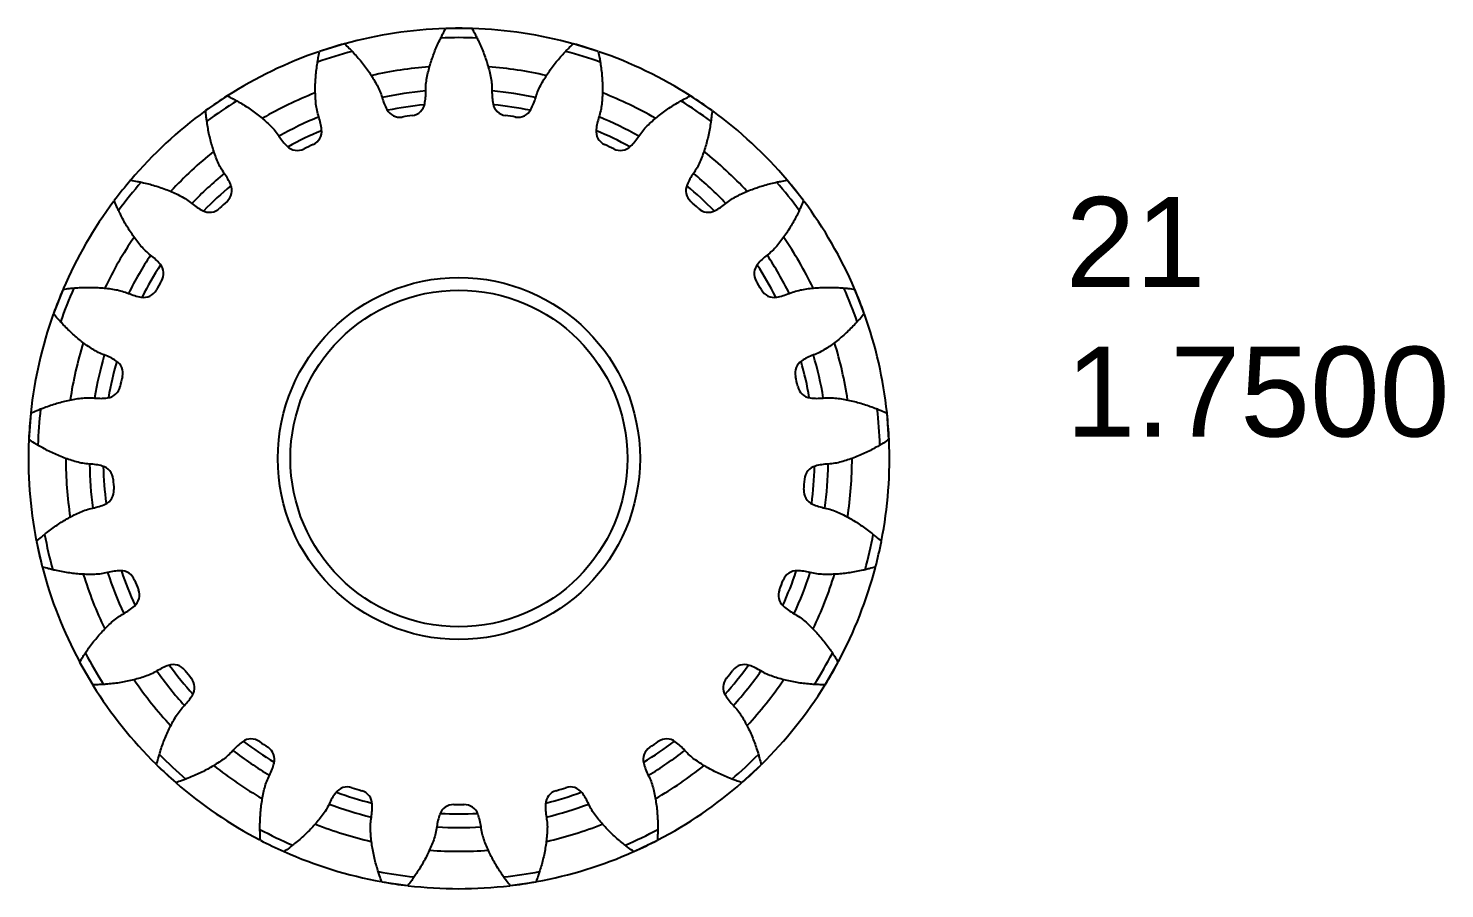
# Model space of a CAD drawing. Header units: inches. Extents: x 0.9 to 97.5, y -1.2 to 16.7.
# Drawn here: x 7.051 to 10.204, y 7.56 to 9.477 of the extents above; entities that cross this region are included whole.
import ezdxf

# ---------------------------------------------------------------- set-up
doc = ezdxf.new("R2010")
doc.units = ezdxf.units.IN
doc.header["$MEASUREMENT"] = 0
doc.styles.get("Standard").update_dxf_attribs({"font": 'arial.ttf'})

msp = doc.modelspace()

# ---------------------------------------------------------------- linework, layer by layer
at = {"color": 7, "linetype": 'Continuous'}
for p, q in [((8.0385, 9.4763), (7.9802, 9.4763)), ((7.7549, 9.4423), (7.6991, 9.4251)), ((8.3196, 9.4251), (8.2638, 9.4423)), ((7.4939, 9.3263), (7.4456, 9.2934)), ((8.5731, 9.2934), (8.5248, 9.3263)), ((8.7765, 9.0928), (8.7401, 9.1385)), ((7.1283, 8.8955), (7.107, 8.8412)), ((8.9117, 8.8412), (8.8904, 8.8955)), ((7.0563, 8.6191), (7.052, 8.5609)), ((8.9667, 8.5609), (8.9624, 8.6191)), ((7.069, 8.3337), (7.082, 8.2768)), ((7.1652, 8.0647), (7.1944, 8.0142)), ((8.8243, 8.0142), (8.8535, 8.0647)), ((7.3364, 7.8361), (7.3792, 7.7964)), ((8.6395, 7.7964), (8.6823, 7.8361)), ((8.3987, 7.6427), (8.4513, 7.668)), ((7.8377, 7.5756), (7.8954, 7.5669)), ((8.1233, 7.5669), (8.181, 7.5756))]:
    msp.add_line(p, q, dxfattribs=at)
for radius in [0.4031, 0.375]:
    msp.add_circle((8.0094, 8.5184), radius, dxfattribs=at)
at = {"color": 40, "linetype": 'Continuous'}
for radius, start, end in [(0.9583, 91.8079, 105.3576), (0.9583, 74.6424, 88.192), (0.9583, 108.9658, 122.5402), (0.9583, 57.4598, 71.0341), (0.875, 94.3301, 102.8129), (0.875, 77.1878, 85.6706), (0.875, 111.4686, 119.9593), (0.8222, 95.1486, 101.9943), (0.8222, 78.0058, 84.8514), (0.875, 60.0413, 68.532), (0.7917, 95.5909, 101.552), (0.7917, 78.448, 84.4091), (0.9583, 126.1166, 139.662), (0.8222, 112.2915, 119.1372), (0.8222, 60.8629, 67.7086), (0.9583, 40.3379, 53.8834), (0.7917, 112.7338, 118.6948), (0.7917, 61.3052, 67.2662), (0.875, 128.6036, 137.1102), (0.875, 42.8903, 51.397), (0.8222, 129.4344, 136.28), (0.8222, 43.7201, 50.5657), (0.7917, 129.8766, 135.8377), (0.7917, 44.1623, 50.1234), (0.9583, 143.2607, 156.7813), (0.9583, 23.2187, 36.7393), (0.875, 145.7355, 154.266), (0.875, 25.7345, 34.265), (0.8222, 146.5772, 153.4229), (0.8222, 26.5772, 33.4229), (0.7917, 147.0195, 152.9805), (0.7917, 27.0195, 32.9805), (0.9583, 160.3985, 173.9054), (0.9583, 6.0946, 19.6014), (0.875, 162.8646, 171.427), (0.875, 8.5733, 17.1358), (0.8222, 163.7201, 170.5657), (0.7917, 164.1623, 170.1234), (0.7917, 9.8766, 15.8377), (0.8222, 9.4344, 16.28), (0.9583, 177.5306, 191.0347), (0.9583, 348.9653, 2.4694), (0.875, 180, 188.5721), (0.875, 351.4281, 0), (0.8222, 180.8629, 187.7086), (0.7917, 181.3052, 187.2662), (0.7917, 352.7338, 358.6948), (0.8222, 352.2915, 359.1372), (0.9583, 194.6573, 208.1696), (0.875, 197.1546, 205.7001), (0.8222, 198.0058, 204.8514), (0.7917, 198.448, 204.4091), (0.7917, 335.5909, 341.552), (0.8222, 335.1486, 341.9943), (0.875, 334.3004, 342.8458), (0.9583, 331.8304, 345.3427), (0.8222, 215.1486, 221.9943), (0.7917, 215.5909, 221.552), (0.7917, 318.448, 324.4091), (0.8222, 318.0058, 324.8514), (0.9583, 211.779, 225.3105), (0.875, 214.313, 222.8306), (0.875, 317.1699, 325.6875), (0.9583, 314.6894, 328.2211), (0.7917, 232.7338, 238.6948), (0.7917, 301.3052, 307.2662), (0.8222, 232.2915, 239.1372), (0.8222, 300.8629, 307.7086), (0.875, 231.4664, 239.9641), (0.875, 300.0365, 308.5342), (0.9583, 228.8883, 242.4579), (0.9583, 297.5421, 311.1117), (0.7917, 249.8766, 255.8377), (0.7917, 284.1623, 290.1234), (0.8222, 249.4344, 256.28), (0.7917, 267.0195, 272.9805), (0.8222, 283.7201, 290.5657), (0.875, 248.6151, 257.1009), (0.8222, 266.5772, 273.4229), (0.875, 282.8998, 291.3855), (0.9583, 246.0565, 259.6122), (0.875, 265.7594, 274.2412), (0.9583, 280.3878, 293.9435), (0.9583, 263.2261, 276.7738)]:
    msp.add_arc((8.0094, 8.5184), radius, start, end, dxfattribs=at)
at = {"color": 7, "linetype": 'Continuous'}
for centre, radius, start, end in [((8.0094, 8.5184), 0.9583, 88.2545, 91.7455), ((8.0094, 8.5184), 0.9583, 105.3974, 108.8883), ((8.0094, 8.5184), 0.9375, 87.5315, 92.4685), ((8.0094, 8.5184), 0.9583, 71.1117, 74.6026), ((8.0094, 8.5184), 0.9375, 104.6743, 109.6114), ((8.0094, 8.5184), 0.9375, 70.3886, 75.3257), ((8.0094, 8.5184), 0.9583, 122.5402, 126.0312), ((8.0094, 8.5184), 0.9375, 121.8172, 126.7543), ((7.9014, 9.3146), 0.0325, 277.7238, 349.3042), ((8.1173, 9.3146), 0.0325, 190.6958, 262.2762), ((8.0094, 8.5184), 0.9375, 53.2457, 58.1828), ((8.0094, 8.5184), 0.9583, 53.9688, 57.4598), ((7.8779, 9.3111), 0.0325, 207.8386, 279.4191), ((8.0094, 8.5184), 0.771, 97.7238, 99.4191), ((8.0094, 8.5184), 0.771, 80.5809, 82.2762), ((8.1408, 9.3111), 0.0325, 260.5809, 332.1614), ((7.6715, 9.2474), 0.0325, 294.8666, 6.4471), ((8.3472, 9.2474), 0.0325, 173.5529, 245.1334), ((7.6501, 9.2371), 0.0325, 224.9815, 296.562), ((8.0094, 8.5184), 0.771, 114.8666, 116.562), ((8.0094, 8.5184), 0.771, 63.438, 65.1334), ((8.3686, 9.2371), 0.0325, 243.438, 315.0185), ((8.0094, 8.5184), 0.9583, 139.6831, 143.174), ((8.0094, 8.5184), 0.9375, 138.96, 143.8971), ((7.4716, 9.1154), 0.0325, 312.0095, 23.5899), ((8.5471, 9.1154), 0.0325, 156.4101, 227.9905), ((8.0094, 8.5184), 0.9375, 36.1029, 41.04), ((8.0094, 8.5184), 0.9583, 36.826, 40.3169), ((8.0094, 8.5184), 0.771, 132.0095, 133.7048), ((8.0094, 8.5184), 0.771, 46.2952, 47.9905), ((7.4542, 9.0993), 0.0325, 242.1244, 313.7048), ((8.5645, 9.0993), 0.0325, 226.2952, 297.8756), ((7.3195, 8.9304), 0.0325, 329.1523, 40.7328), ((8.6992, 8.9304), 0.0325, 139.2672, 210.8477), ((8.0094, 8.5184), 0.9583, 156.826, 160.3169), ((8.0094, 8.5184), 0.9375, 156.1029, 161.04), ((7.3076, 8.9098), 0.0325, 259.2672, 330.8477), ((8.0094, 8.5184), 0.771, 149.1523, 150.8477), ((8.0094, 8.5184), 0.771, 29.1523, 30.8477), ((8.7111, 8.9098), 0.0325, 209.1523, 280.7328), ((8.0094, 8.5184), 0.9375, 18.96, 23.8971), ((8.0094, 8.5184), 0.9583, 19.6831, 23.174), ((7.2287, 8.7088), 0.0325, 346.2952, 57.8756), ((8.79, 8.7088), 0.0325, 122.1244, 193.7048), ((8.0094, 8.5184), 0.771, 166.2952, 167.9905), ((8.0094, 8.5184), 0.771, 12.0095, 13.7048), ((7.2234, 8.6856), 0.0325, 276.4101, 347.9905), ((8.7953, 8.6856), 0.0325, 192.0095, 263.5899), ((8.0094, 8.5184), 0.9583, 173.9688, 177.4598), ((8.0094, 8.5184), 0.9375, 173.2457, 178.1828), ((8.0094, 8.5184), 0.9375, 1.8172, 6.7543), ((8.0094, 8.5184), 0.9583, 2.5402, 6.0312), ((7.2073, 8.4702), 0.0325, 3.438, 75.0185), ((8.8114, 8.4702), 0.0325, 104.9815, 176.562), ((7.2091, 8.4465), 0.0325, 293.5529, 5.1334), ((8.0094, 8.5184), 0.771, 183.438, 185.1334), ((8.8096, 8.4465), 0.0325, 174.8666, 246.4471), ((8.0094, 8.5184), 0.771, 354.8666, 356.562), ((8.0094, 8.5184), 0.9583, 191.1117, 194.6026), ((8.0094, 8.5184), 0.9375, 190.3886, 195.3257), ((8.0094, 8.5184), 0.9375, 344.6743, 349.6114), ((8.0094, 8.5184), 0.9583, 345.3974, 348.8883), ((7.2571, 8.2359), 0.0325, 20.5809, 92.1614), ((8.7616, 8.2359), 0.0325, 87.8386, 159.4191), ((8.0094, 8.5184), 0.771, 200.5809, 202.2762), ((8.0094, 8.5184), 0.771, 337.7238, 339.4191), ((7.2658, 8.2138), 0.0325, 310.6958, 22.2762), ((8.7529, 8.2138), 0.0325, 157.7238, 229.3042), ((8.0094, 8.5184), 0.9375, 207.5315, 212.4685), ((8.0094, 8.5184), 0.9375, 327.5315, 332.4685), ((8.0094, 8.5184), 0.9583, 208.2545, 211.7455), ((7.3738, 8.0268), 0.0325, 37.7238, 109.3042), ((8.0094, 8.5184), 0.771, 217.7238, 219.4191), ((8.0094, 8.5184), 0.771, 320.5809, 322.2762), ((8.6449, 8.0268), 0.0325, 70.6958, 142.2762), ((8.0094, 8.5184), 0.9583, 328.2545, 331.7455), ((7.3886, 8.0082), 0.0325, 327.8386, 39.4191), ((8.6301, 8.0082), 0.0325, 140.5809, 212.1614), ((7.547, 7.8613), 0.0325, 54.8666, 126.4471), ((8.0094, 8.5184), 0.771, 234.8666, 236.562), ((8.0094, 8.5184), 0.771, 303.438, 305.1334), ((8.4718, 7.8613), 0.0325, 53.5529, 125.1334), ((8.0094, 8.5184), 0.9375, 224.6743, 229.6114), ((7.5666, 7.8479), 0.0325, 344.9815, 56.562), ((8.4521, 7.8479), 0.0325, 123.438, 195.0185), ((8.0094, 8.5184), 0.9375, 310.3886, 315.3257), ((8.0094, 8.5184), 0.9583, 225.3974, 228.8883), ((8.0094, 8.5184), 0.9583, 311.1117, 314.6026), ((7.7612, 7.7542), 0.0325, 72.0095, 143.5899), ((8.2575, 7.7542), 0.0325, 36.4101, 107.9905), ((8.0094, 8.5184), 0.771, 252.0095, 253.7048), ((7.7839, 7.7472), 0.0325, 2.1244, 73.7048), ((8.2348, 7.7472), 0.0325, 106.2952, 177.8756), ((8.0094, 8.5184), 0.771, 286.2952, 287.9905), ((7.9975, 7.715), 0.0325, 89.1523, 160.7328), ((8.0094, 8.5184), 0.771, 269.1523, 270.8477), ((8.0212, 7.715), 0.0325, 19.2672, 90.8477), ((8.0094, 8.5184), 0.9375, 241.8172, 246.7543), ((8.0094, 8.5184), 0.9583, 242.5402, 246.0312), ((8.0094, 8.5184), 0.9375, 293.2457, 298.1828), ((8.0094, 8.5184), 0.9583, 293.9688, 297.4598), ((8.0094, 8.5184), 0.9375, 258.96, 263.8971), ((8.0094, 8.5184), 0.9375, 276.1029, 281.04), ((8.0094, 8.5184), 0.9583, 259.6831, 263.174), ((8.0094, 8.5184), 0.9583, 276.826, 280.3169)]:
    msp.add_arc(centre, radius, start, end, dxfattribs=at)
for points, start_tangent, end_tangent in [([(7.969, 9.455), (7.9732, 9.4633), (7.9802, 9.4763)], (0.005328, 0.010766), (0.005845, 0.010494)), ([(8.0385, 9.4763), (8.0455, 9.4633), (8.0497, 9.455)], (0.005845, -0.010494), (0.005328, -0.010766)), ([(7.7549, 9.4423), (7.7654, 9.432), (7.7719, 9.4253)], (0.008679, -0.008305), (0.008265, -0.008718)), ([(7.9333, 9.3086), (7.9352, 9.3226), (7.9357, 9.3373), (7.9361, 9.352), (7.9382, 9.3666), (7.9414, 9.381), (7.9453, 9.3952), (7.9498, 9.4093), (7.9548, 9.4231), (7.9604, 9.4367), (7.9666, 9.4501), (7.969, 9.455)], (0.014137, 0.074851), (0.033759, 0.068214)), ([(8.0497, 9.455), (8.0521, 9.4501), (8.0583, 9.4367), (8.0639, 9.4231), (8.0689, 9.4093), (8.0734, 9.3952), (8.0773, 9.381), (8.0805, 9.3666), (8.0826, 9.352), (8.083, 9.3373), (8.0835, 9.3226), (8.0854, 9.3086)], (0.033759, -0.068214), (0.014137, -0.074851)), ([(8.2468, 9.4253), (8.2533, 9.432), (8.2638, 9.4423)], (0.008265, 0.008718), (0.008679, 0.008305)), ([(7.7038, 9.2511), (7.7015, 9.265), (7.6976, 9.2792), (7.6937, 9.2934), (7.6913, 9.308), (7.6902, 9.3227), (7.6897, 9.3374), (7.6898, 9.3521), (7.6906, 9.3668), (7.6919, 9.3815), (7.6939, 9.3961), (7.6947, 9.4015)], (-0.008553, 0.075692), (0.012153, 0.075134)), ([(7.6947, 9.4015), (7.6963, 9.4107), (7.6991, 9.4251)], (0.001918, 0.011859), (0.002492, 0.011751)), ([(7.7719, 9.4253), (7.7756, 9.4213), (7.7854, 9.4104), (7.7948, 9.399), (7.8037, 9.3873), (7.8121, 9.3752), (7.82, 9.3627), (7.8273, 9.3499), (7.8336, 9.3366), (7.8384, 9.3227), (7.8431, 9.3087), (7.8491, 9.2959)], (0.052365, -0.055233), (0.035572, -0.067358)), ([(8.1696, 9.2959), (8.1756, 9.3087), (8.1803, 9.3227), (8.1851, 9.3366), (8.1914, 9.3499), (8.1987, 9.3627), (8.2066, 9.3752), (8.215, 9.3873), (8.2239, 9.399), (8.2333, 9.4104), (8.2431, 9.4213), (8.2468, 9.4253)], (0.035572, 0.067358), (0.052365, 0.055233)), ([(8.324, 9.4015), (8.3248, 9.3961), (8.3268, 9.3815), (8.3281, 9.3668), (8.3289, 9.3521), (8.329, 9.3374), (8.3285, 9.3227), (8.3274, 9.308), (8.325, 9.2934), (8.3211, 9.2792), (8.3172, 9.265), (8.3149, 9.2511)], (0.012153, -0.075134), (-0.008553, -0.075692)), ([(8.3196, 9.4251), (8.3224, 9.4107), (8.324, 9.4015)], (0.002492, -0.011751), (0.001918, -0.011859)), ([(7.4939, 9.3263), (7.507, 9.3195), (7.5151, 9.315)], (0.010741, -0.005378), (0.010467, -0.005894)), ([(7.5151, 9.315), (7.5198, 9.3123), (7.5324, 9.3047), (7.5448, 9.2966), (7.5567, 9.288), (7.5683, 9.279), (7.5795, 9.2694), (7.5903, 9.2593), (7.6002, 9.2484), (7.6089, 9.2365), (7.6176, 9.2246), (7.6271, 9.2141)], (0.066319, -0.037344), (0.053846, -0.053881)), ([(8.3916, 9.2141), (8.4011, 9.2246), (8.4098, 9.2365), (8.4185, 9.2484), (8.4284, 9.2593), (8.4392, 9.2694), (8.4504, 9.279), (8.462, 9.288), (8.4739, 9.2966), (8.4863, 9.3047), (8.4989, 9.3123), (8.5036, 9.315)], (0.053846, 0.053881), (0.066319, 0.037344)), ([(8.5036, 9.315), (8.5117, 9.3195), (8.5248, 9.3263)], (0.010467, 0.005894), (0.010741, 0.005378)), ([(7.4484, 9.2695), (7.4472, 9.2787), (7.4456, 9.2934)], (-0.001662, 0.011897), (-0.001082, 0.011963)), ([(7.5014, 9.1284), (7.4951, 9.1411), (7.4872, 9.1535), (7.4792, 9.1659), (7.4727, 9.1792), (7.4673, 9.1929), (7.4625, 9.2068), (7.4583, 9.2209), (7.4547, 9.2352), (7.4516, 9.2496), (7.4492, 9.2641), (7.4484, 9.2695)], (-0.030484, 0.069809), (-0.010533, 0.075378)), ([(8.5703, 9.2695), (8.5695, 9.2641), (8.5671, 9.2496), (8.564, 9.2352), (8.5604, 9.2209), (8.5562, 9.2068), (8.5514, 9.1929), (8.546, 9.1792), (8.5395, 9.1659), (8.5315, 9.1535), (8.5236, 9.1411), (8.5173, 9.1284)], (-0.010533, -0.075378), (-0.030484, -0.069809)), ([(8.5731, 9.2934), (8.5715, 9.2787), (8.5703, 9.2695)], (-0.001082, -0.011963), (-0.001662, -0.011897)), ([(7.2786, 9.1385), (7.2931, 9.1358), (7.3022, 9.1339)], (0.011849, -0.001973), (0.01174, -0.002547)), ([(7.3022, 9.1339), (7.3076, 9.1328), (7.3219, 9.1292), (7.336, 9.1251), (7.35, 9.1204), (7.3638, 9.1152), (7.3773, 9.1093), (7.3905, 9.1029), (7.4032, 9.0954), (7.415, 9.0866), (7.4268, 9.0777), (7.439, 9.0705)], (0.07438, -0.016137), (0.067335, -0.035616)), ([(8.5797, 9.0705), (8.5919, 9.0777), (8.6037, 9.0866), (8.6155, 9.0954), (8.6282, 9.1029), (8.6414, 9.1093), (8.6549, 9.1152), (8.6687, 9.1204), (8.6827, 9.1251), (8.6968, 9.1292), (8.7111, 9.1328), (8.7165, 9.1339)], (0.067335, 0.035616), (0.07438, 0.016137)), ([(8.7165, 9.1339), (8.7256, 9.1358), (8.7401, 9.1385)], (0.01174, 0.002547), (0.011849, 0.001973)), ([(7.2519, 9.0708), (7.248, 9.0793), (7.2422, 9.0928)], (-0.005095, 0.010879), (-0.00456, 0.011113)), ([(8.7765, 9.0928), (8.7707, 9.0793), (8.7668, 9.0708)], (-0.00456, -0.011113), (-0.005095, -0.010879)), ([(7.3441, 8.9516), (7.3344, 8.9619), (7.3232, 8.9714), (7.3119, 8.9809), (7.3018, 8.9916), (7.2926, 9.0031), (7.2839, 9.015), (7.2757, 9.0273), (7.268, 9.0398), (7.2609, 9.0527), (7.2542, 9.0659), (7.2519, 9.0708)], (-0.049706, 0.057722), (-0.032283, 0.068924)), ([(8.7668, 9.0708), (8.7645, 9.0659), (8.7578, 9.0527), (8.7507, 9.0398), (8.743, 9.0273), (8.7348, 9.015), (8.7261, 9.0031), (8.7169, 8.9916), (8.7068, 8.9809), (8.6955, 8.9714), (8.6843, 8.9619), (8.6746, 8.9516)], (-0.032283, -0.068924), (-0.049706, -0.057722)), ([(7.1283, 8.8955), (7.143, 8.8973), (7.1522, 8.8982)], (0.011904, 0.001607), (0.011969, 0.001027)), ([(7.1522, 8.8982), (7.1576, 8.8986), (7.1724, 8.8994), (7.1871, 8.8997), (7.2018, 8.8993), (7.2165, 8.8984), (7.2312, 8.8968), (7.2457, 8.8945), (7.2601, 8.8911), (7.2739, 8.8862), (7.2878, 8.8812), (7.3016, 8.8779)], (0.075832, 0.006504), (0.074842, -0.014186)), ([(8.7171, 8.8779), (8.7309, 8.8812), (8.7448, 8.8862), (8.7586, 8.8911), (8.773, 8.8945), (8.7875, 8.8968), (8.8022, 8.8984), (8.8169, 8.8993), (8.8316, 8.8997), (8.8463, 8.8994), (8.8611, 8.8986), (8.8665, 8.8982)], (0.074842, 0.014186), (0.075832, -0.006504)), ([(8.8665, 8.8982), (8.8757, 8.8973), (8.8904, 8.8955)], (0.011969, -0.001027), (0.011904, -0.001607)), ([(7.1227, 8.823), (7.1165, 8.8299), (7.107, 8.8412)], (-0.008076, 0.008893), (-0.007633, 0.009275)), ([(8.9117, 8.8412), (8.9022, 8.8299), (8.896, 8.823)], (-0.007633, -0.009275), (-0.008076, -0.008893)), ([(7.246, 8.7363), (7.2337, 8.7432), (7.2201, 8.749), (7.2066, 8.7548), (7.1938, 8.7621), (7.1816, 8.7703), (7.1697, 8.7791), (7.1583, 8.7884), (7.1473, 8.7982), (7.1366, 8.8084), (7.1264, 8.819), (7.1227, 8.823)], (-0.064512, 0.040506), (-0.051165, 0.056347)), ([(8.896, 8.823), (8.8923, 8.819), (8.8821, 8.8084), (8.8714, 8.7982), (8.8604, 8.7884), (8.849, 8.7791), (8.8371, 8.7703), (8.8249, 8.7621), (8.8121, 8.7548), (8.7986, 8.749), (8.785, 8.7432), (8.7727, 8.7363)], (-0.051165, -0.056347), (-0.064512, -0.040506)), ([(7.0784, 8.6287), (7.0834, 8.6307), (7.0972, 8.6358), (7.1112, 8.6404), (7.1254, 8.6444), (7.1398, 8.6478), (7.1542, 8.6506), (7.1688, 8.6527), (7.1835, 8.6537), (7.1982, 8.653), (7.2129, 8.6524), (7.2271, 8.6533)], (0.070546, 0.028567), (0.075698, 0.008504)), ([(8.7916, 8.6533), (8.8058, 8.6524), (8.8205, 8.653), (8.8352, 8.6537), (8.8499, 8.6527), (8.8645, 8.6506), (8.8789, 8.6478), (8.8933, 8.6444), (8.9075, 8.6404), (8.9215, 8.6358), (8.9353, 8.6307), (8.9403, 8.6287)], (0.075698, -0.008504), (0.070546, -0.028567)), ([(7.0563, 8.6191), (7.0698, 8.6251), (7.0784, 8.6287)], (0.010902, 0.005045), (0.011135, 0.004509)), ([(8.9403, 8.6287), (8.9489, 8.6251), (8.9624, 8.6191)], (0.011135, -0.004509), (0.010902, -0.005045)), ([(7.0723, 8.5481), (7.0644, 8.5529), (7.052, 8.5609)], (-0.010338, 0.006118), (-0.010028, 0.006613)), ([(7.2157, 8.5016), (7.2019, 8.5046), (7.1872, 8.5061), (7.1726, 8.5077), (7.1582, 8.5108), (7.1441, 8.5151), (7.1302, 8.52), (7.1165, 8.5256), (7.1031, 8.5316), (7.0899, 8.5383), (7.077, 8.5454), (7.0723, 8.5481)], (-0.073585, 0.019692), (-0.0655, 0.038762)), ([(8.9464, 8.5481), (8.9417, 8.5454), (8.9288, 8.5383), (8.9156, 8.5316), (8.9022, 8.5256), (8.8885, 8.52), (8.8746, 8.5151), (8.8605, 8.5108), (8.8461, 8.5077), (8.8315, 8.5061), (8.8168, 8.5046), (8.803, 8.5016)], (-0.0655, -0.038762), (-0.073585, -0.019692)), ([(8.9667, 8.5609), (8.9543, 8.5529), (8.9464, 8.5481)], (-0.010028, -0.006613), (-0.010338, -0.006118)), ([(7.0872, 8.3493), (7.0915, 8.3528), (7.1032, 8.3617), (7.1152, 8.3702), (7.1276, 8.3783), (7.1402, 8.3857), (7.1533, 8.3927), (7.1665, 8.399), (7.1803, 8.4043), (7.1946, 8.408), (7.2088, 8.4117), (7.2221, 8.4167)], (0.058991, 0.048092), (0.069828, 0.030439)), ([(8.7966, 8.4167), (8.8099, 8.4117), (8.8241, 8.408), (8.8384, 8.4043), (8.8522, 8.399), (8.8655, 8.3927), (8.8785, 8.3857), (8.8911, 8.3783), (8.9035, 8.3702), (8.9155, 8.3617), (8.9272, 8.3528), (8.9315, 8.3493)], (0.069828, -0.030439), (0.058991, -0.048092)), ([(7.069, 8.3337), (7.0801, 8.3434), (7.0872, 8.3493)], (0.008931, 0.008034), (0.009311, 0.00759)), ([(8.9315, 8.3493), (8.9386, 8.3434), (8.9497, 8.3337)], (0.009311, -0.00759), (0.008931, -0.008034)), ([(7.1052, 8.2706), (7.0962, 8.2729), (7.082, 8.2768)], (-0.011682, 0.002799), (-0.011532, 0.003363)), ([(7.2559, 8.2684), (7.2418, 8.2672), (7.2273, 8.2644), (7.2129, 8.2615), (7.1982, 8.2603), (7.1835, 8.2602), (7.1688, 8.2608), (7.1541, 8.2621), (7.1395, 8.2639), (7.1249, 8.2664), (7.1105, 8.2694), (7.1052, 8.2706)], (-0.07612, -0.002873), (-0.074015, 0.017734)), ([(8.9135, 8.2706), (8.9082, 8.2694), (8.8938, 8.2664), (8.8792, 8.2639), (8.8646, 8.2621), (8.8499, 8.2608), (8.8352, 8.2602), (8.8205, 8.2603), (8.8058, 8.2615), (8.7914, 8.2644), (8.7769, 8.2672), (8.7628, 8.2684)], (-0.074015, -0.017734), (-0.07612, 0.002873)), ([(8.9367, 8.2768), (8.9225, 8.2729), (8.9135, 8.2706)], (-0.011532, -0.003363), (-0.011682, -0.002799)), ([(7.178, 8.0851), (7.1811, 8.0896), (7.1896, 8.1016), (7.1986, 8.1133), (7.208, 8.1246), (7.218, 8.1355), (7.2283, 8.1459), (7.2392, 8.1559), (7.2508, 8.165), (7.2633, 8.1727), (7.2758, 8.1805), (7.287, 8.1892)], (0.042195, 0.063343), (0.057754, 0.049669)), ([(8.7317, 8.1892), (8.7429, 8.1805), (8.7554, 8.1727), (8.7679, 8.165), (8.7795, 8.1559), (8.7904, 8.1459), (8.8007, 8.1355), (8.8107, 8.1246), (8.8201, 8.1133), (8.8291, 8.1016), (8.8376, 8.0896), (8.8407, 8.0851)], (0.057754, -0.049669), (0.042195, -0.063343)), ([(7.1652, 8.0647), (7.1729, 8.0773), (7.178, 8.0851)], (0.006166, 0.010309), (0.00666, 0.009998)), ([(8.8407, 8.0851), (8.8458, 8.0773), (8.8535, 8.0647)], (0.00666, -0.009998), (0.006166, -0.010309)), ([(7.3631, 8.0574), (7.3499, 8.0521), (7.337, 8.0451), (7.324, 8.0382), (7.3103, 8.0327), (7.2963, 8.0283), (7.282, 8.0245), (7.2676, 8.0214), (7.2531, 8.0188), (7.2385, 8.0169), (7.2238, 8.0155), (7.2184, 8.0151)], (-0.071891, -0.025182), (-0.075954, -0.004871)), ([(8.8003, 8.0151), (8.7949, 8.0155), (8.7802, 8.0169), (8.7656, 8.0188), (8.7511, 8.0214), (8.7367, 8.0245), (8.7224, 8.0283), (8.7084, 8.0327), (8.6947, 8.0382), (8.6817, 8.0451), (8.6688, 8.0521), (8.6556, 8.0574)], (-0.075954, 0.004871), (-0.071891, 0.025182)), ([(7.2184, 8.0151), (7.2091, 8.0146), (7.1944, 8.0142)], (-0.011988, -0.000769), (-0.012011, -0.000185)), ([(8.8243, 8.0142), (8.8096, 8.0146), (8.8003, 8.0151)], (-0.012011, 0.000185), (-0.011988, 0.000769)), ([(7.3427, 7.8593), (7.3443, 7.8645), (7.3489, 7.8785), (7.354, 7.8923), (7.3597, 7.9059), (7.366, 7.9192), (7.3728, 7.9323), (7.3802, 7.945), (7.3887, 7.9571), (7.3983, 7.9682), (7.408, 7.9793), (7.4161, 7.9909)], (0.02165, 0.072966), (0.040548, 0.064485)), ([(8.6026, 7.9909), (8.6107, 7.9793), (8.6204, 7.9682), (8.63, 7.9571), (8.6385, 7.945), (8.6459, 7.9323), (8.6527, 7.9192), (8.659, 7.9059), (8.6647, 7.8923), (8.6698, 7.8785), (8.6744, 7.8645), (8.676, 7.8593)], (0.040548, -0.064485), (0.02165, -0.072966)), ([(7.5276, 7.8874), (7.5167, 7.8785), (7.5063, 7.868), (7.496, 7.8575), (7.4846, 7.8482), (7.4724, 7.8399), (7.4599, 7.8321), (7.4471, 7.8248), (7.434, 7.8181), (7.4206, 7.8119), (7.407, 7.8063), (7.4019, 7.8043)], (-0.061275, -0.045254), (-0.071144, -0.027042)), ([(8.6168, 7.8043), (8.6117, 7.8063), (8.5981, 7.8119), (8.5847, 7.8181), (8.5716, 7.8248), (8.5588, 7.8321), (8.5463, 7.8399), (8.5341, 7.8482), (8.5227, 7.8575), (8.5124, 7.868), (8.502, 7.8785), (8.4911, 7.8874)], (-0.071144, 0.027042), (-0.061275, 0.045254)), ([(7.3364, 7.8361), (7.3401, 7.8503), (7.3427, 7.8593)], (0.002853, 0.011669), (0.003417, 0.011517)), ([(8.676, 7.8593), (8.6786, 7.8503), (8.6823, 7.8361)], (0.003417, -0.011517), (0.002853, -0.011669)), ([(7.5666, 7.692), (7.5666, 7.6975), (7.5668, 7.7122), (7.5677, 7.7269), (7.5691, 7.7416), (7.5712, 7.7562), (7.5739, 7.7707), (7.5772, 7.785), (7.5817, 7.7991), (7.5877, 7.8125), (7.5937, 7.826), (7.598, 7.8395)], (-0.000819, 0.076106), (0.019739, 0.073572)), ([(8.4207, 7.8395), (8.425, 7.826), (8.431, 7.8125), (8.437, 7.7991), (8.4415, 7.785), (8.4448, 7.7707), (8.4475, 7.7562), (8.4496, 7.7416), (8.451, 7.7269), (8.4519, 7.7122), (8.4521, 7.6975), (8.4521, 7.692)], (0.019739, -0.073572), (-0.000819, -0.076106)), ([(7.4019, 7.8043), (7.3932, 7.8011), (7.3792, 7.7964)], (-0.011229, -0.004268), (-0.011423, -0.003717)), ([(8.6395, 7.7964), (8.6255, 7.8011), (8.6168, 7.8043)], (-0.011423, 0.003717), (-0.011229, 0.004268)), ([(7.735, 7.7735), (7.7272, 7.7617), (7.7204, 7.7486), (7.7136, 7.7355), (7.7054, 7.7233), (7.6963, 7.7117), (7.6866, 7.7006), (7.6765, 7.6899), (7.6659, 7.6796), (7.655, 7.6698), (7.6436, 7.6604), (7.6393, 7.657)], (-0.045214, -0.061304), (-0.060013, -0.046811)), ([(8.3794, 7.657), (8.3751, 7.6604), (8.3637, 7.6698), (8.3528, 7.6796), (8.3422, 7.6899), (8.3321, 7.7006), (8.3224, 7.7117), (8.3133, 7.7233), (8.3051, 7.7355), (8.2983, 7.7486), (8.2915, 7.7617), (8.2837, 7.7735)], (-0.060013, 0.046811), (-0.045214, 0.061304)), ([(7.8298, 7.5982), (7.8282, 7.6034), (7.8241, 7.6176), (7.8206, 7.6319), (7.8177, 7.6464), (7.8153, 7.6609), (7.8136, 7.6755), (7.8126, 7.6902), (7.8127, 7.705), (7.8145, 7.7196), (7.8162, 7.7342), (7.8164, 7.7484)], (-0.023215, 0.072483), (-0.002824, 0.076122)), ([(7.9668, 7.7257), (7.9628, 7.7121), (7.9601, 7.6976), (7.9575, 7.6831), (7.9533, 7.669), (7.9479, 7.6553), (7.942, 7.6418), (7.9355, 7.6286), (7.9284, 7.6157), (7.9208, 7.603), (7.9128, 7.5907), (7.9097, 7.5862)], (-0.025136, -0.071908), (-0.043549, -0.06242)), ([(8.109, 7.5862), (8.1059, 7.5907), (8.0979, 7.603), (8.0903, 7.6157), (8.0832, 7.6286), (8.0767, 7.6418), (8.0708, 7.6553), (8.0654, 7.669), (8.0612, 7.6831), (8.0586, 7.6976), (8.0559, 7.7121), (8.0519, 7.7257)], (-0.043549, 0.06242), (-0.025136, 0.071908)), ([(8.2023, 7.7484), (8.2025, 7.7342), (8.2042, 7.7196), (8.206, 7.705), (8.2061, 7.6902), (8.2051, 7.6755), (8.2034, 7.6609), (8.2011, 7.6464), (8.1981, 7.6319), (8.1946, 7.6176), (8.1905, 7.6034), (8.1889, 7.5982)], (-0.002824, -0.076122), (-0.023215, -0.072483)), ([(7.5674, 7.668), (7.5668, 7.6828), (7.5666, 7.692)], (-0.000713, 0.011991), (-0.000129, 0.012012)), ([(8.4521, 7.692), (8.4519, 7.6828), (8.4513, 7.668)], (-0.000129, -0.012012), (-0.000713, -0.011991)), ([(7.6393, 7.657), (7.632, 7.6514), (7.62, 7.6427)], (-0.009472, -0.007388), (-0.00982, -0.006919)), ([(8.3987, 7.6427), (8.3867, 7.6514), (8.3794, 7.657)], (-0.00982, 0.006919), (-0.009472, 0.007388)), ([(7.8377, 7.5756), (7.8327, 7.5894), (7.8298, 7.5982)], (-0.004216, 0.011248), (-0.003664, 0.01144)), ([(8.1889, 7.5982), (8.186, 7.5894), (8.181, 7.5756)], (-0.003664, -0.01144), (-0.004216, -0.011248)), ([(7.9097, 7.5862), (7.9043, 7.5786), (7.8954, 7.5669)], (-0.006873, -0.009852), (-0.007344, -0.009506)), ([(8.1233, 7.5669), (8.1144, 7.5786), (8.109, 7.5862)], (-0.007344, 0.009506), (-0.006873, 0.009852))]:
    msp.add_spline(points, degree=3, dxfattribs=dict(at, start_tangent=start_tangent, end_tangent=end_tangent))

# ---------------------------------------------------------------- texts
at = {"insert": (9.36, 9.1008), "char_height": 0.2, "attachment_point": 1}
msp.add_mtext_dynamic_manual_height_columns('21\\P1.7500', width=2.68055, gutter_width=1, heights=[0], dxfattribs=at)

doc.saveas('drawing.dxf')
